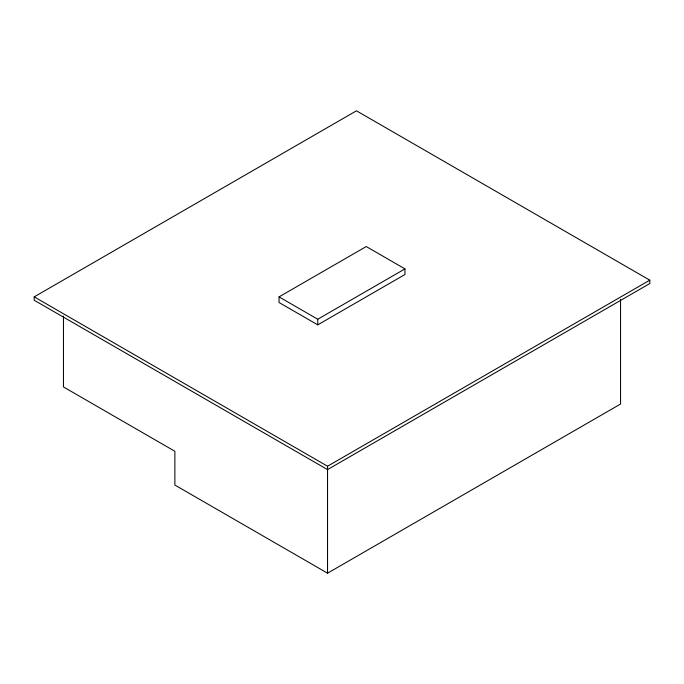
<?xml version="1.0" encoding="UTF-8"?>
<svg xmlns="http://www.w3.org/2000/svg" width="684" height="684" viewBox="0 0 684 684"><rect width="100%" height="100%" fill="white"/><g stroke="black" fill="none" stroke-linecap="round" stroke-linejoin="round"><path stroke-width="1.03" d="M34.2 296.865L356.458 110.808L649.8 280.166L649.8 283.544L327.542 469.6L34.2 300.242L34.2 296.865L327.542 466.223L649.8 280.166M279.046 296.882L366.248 246.539L404.954 268.889L404.954 274.515L317.752 324.857L279.046 302.516L279.046 296.882L317.752 319.231L404.954 268.889M63.45 316.102L63.45 386.939L174.873 451.269L174.873 485.05L327.542 573.192L620.55 404.03L620.55 299.404M327.542 466.223L327.542 573.192M317.752 319.231L317.752 324.857"/></g></svg>
